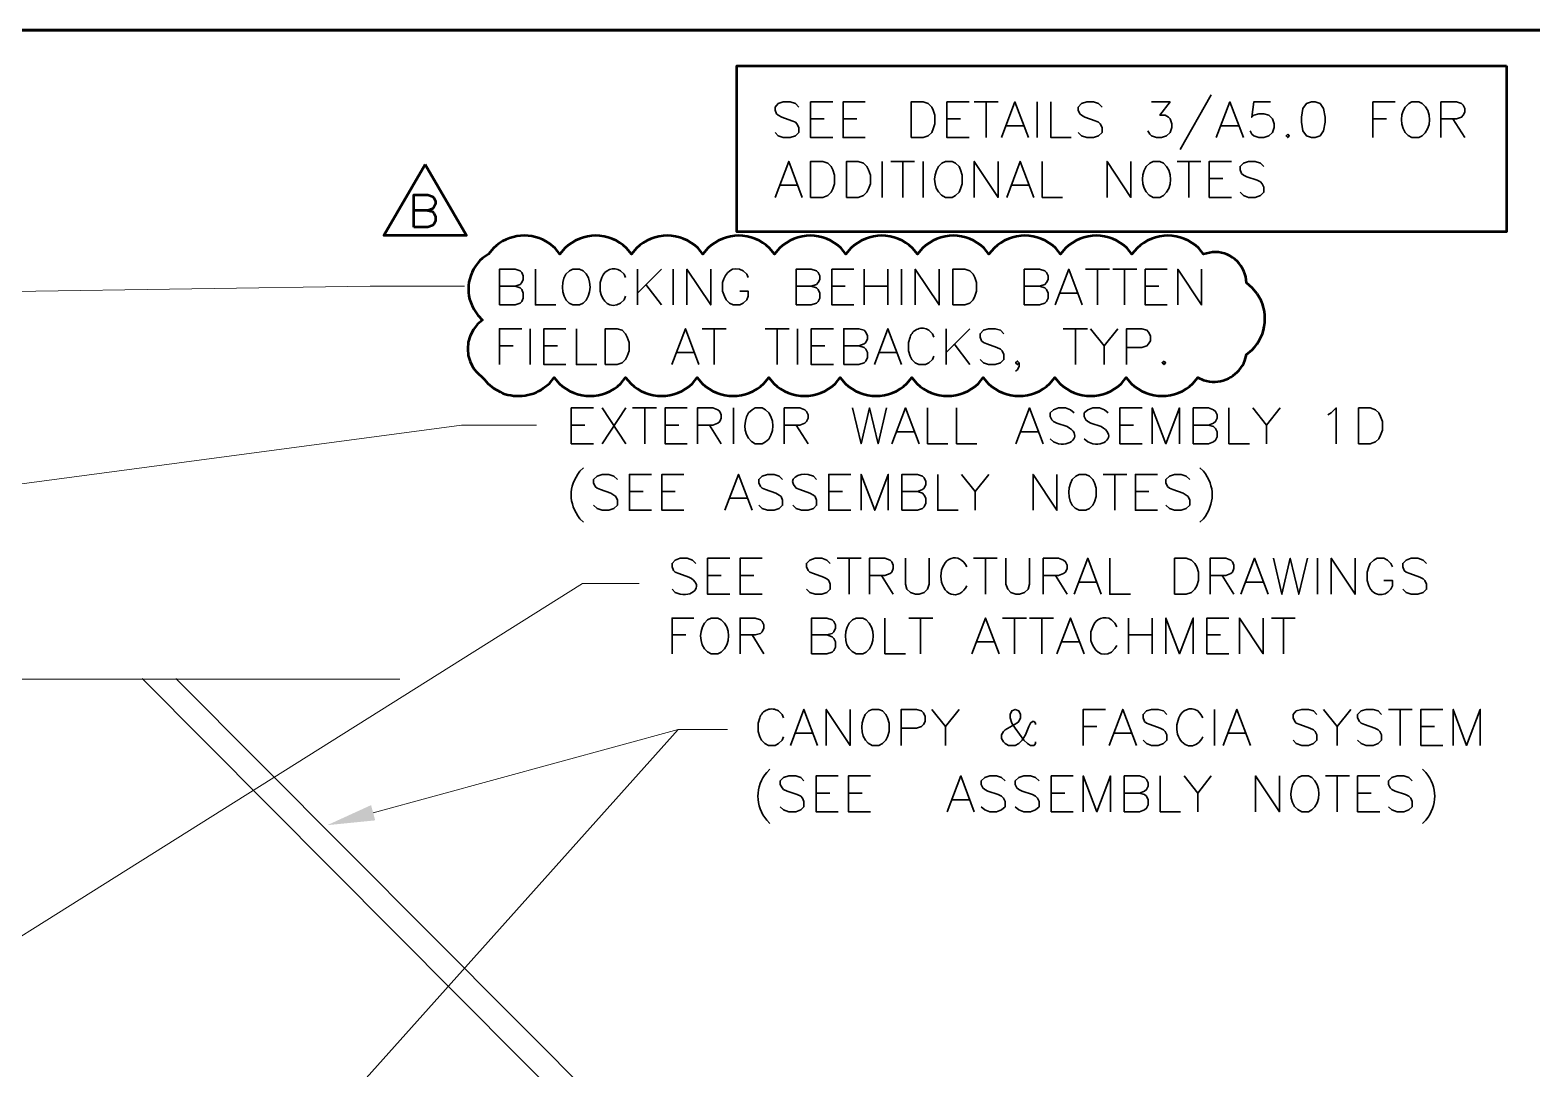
# Model space of a CAD drawing. Header units: inches. Extents: x 5 to 516, y -193 to 129.
# Drawn here: x 339.44 to 344.69, y -20.56 to -16.93 of the extents above; entities that cross this region are included whole.
import ezdxf

# ---------------------------------------------------------------- set-up
doc = ezdxf.new("R2010")
doc.units = ezdxf.units.IN
doc.header["$MEASUREMENT"] = 0
doc.layers.add('PDF5_Geometry', color=7, linetype='Continuous')
doc.layers.add('PDF5_Solid Fills', color=7, linetype='Continuous')

msp = doc.modelspace()

# ---------------------------------------------------------------- linework, layer by layer
at = {"layer": 'PDF5_Geometry', "lineweight": 60}
msp.add_lwpolyline([(379.067698, -46.9256782), (379.067698, -16.9256758), (334.0676944, -16.9256758), (334.0676944, -46.9256782)], dxfattribs=at)
at = {"layer": 'PDF5_Geometry', "lineweight": 50}
for points in [[(344.5988062, -17.0501187), (344.5988062, -17.6301188), (341.9088061, -17.6301188), (341.9088061, -17.0501187)], [(340.818806, -17.3956737), (340.9632505, -17.6434515), (340.6743616, -17.6434515)]]:
    msp.add_lwpolyline(points, close=True, dxfattribs=at)
at = {"layer": 'PDF5_Geometry', "lineweight": 35}
for points in [[(343.5665841, -17.1523423), (343.4588063, -17.3434534)], [(342.1254739, -17.1945628), (342.1132517, -17.1823406), (342.0954739, -17.176785), (342.0710294, -17.176785), (342.0532517, -17.1823406), (342.0421405, -17.1945628), (342.0421405, -17.2056739), (342.0476961, -17.2178961), (342.0532517, -17.2234517), (342.0654739, -17.2301184), (342.1010294, -17.2423406), (342.1132517, -17.2478961), (342.1188072, -17.2534517), (342.1254739, -17.2656739), (342.1254739, -17.2834517), (342.1132517, -17.2956739), (342.0954739, -17.3012295), (342.0710294, -17.3012295), (342.0532517, -17.2956739), (342.0421405, -17.2834517)], [(342.2443622, -17.3012297), (342.1665845, -17.3012297), (342.1665845, -17.1767852), (342.2443622, -17.1767852)], [(342.3576955, -17.3012297), (342.2799177, -17.3012297), (342.2799177, -17.1767852), (342.3576955, -17.1767852)], [(342.7210288, -17.3012297), (342.643251, -17.3012297), (342.643251, -17.1767852), (342.7210288, -17.1767852)], [(342.7388049, -17.1767857), (342.8221383, -17.1767857)], [(342.7799177, -17.1767857), (342.7799177, -17.3012302)], [(342.8343611, -17.3012297), (342.8810278, -17.1767852), (342.9288056, -17.3012297)], [(342.9588073, -17.1767857), (342.9588073, -17.3012302)], [(343.0065842, -17.1767857), (343.0065842, -17.3012302), (343.0776954, -17.3012302)], [(343.1854738, -17.1945628), (343.1732516, -17.1823406), (343.1554738, -17.176785), (343.1321404, -17.176785), (343.1132516, -17.1823406), (343.1021404, -17.1945628), (343.1021404, -17.2056739), (343.107696, -17.2178961), (343.1132516, -17.2234517), (343.1254738, -17.2301184), (343.1610293, -17.2423406), (343.1732516, -17.2478961), (343.1788071, -17.2534517), (343.1854738, -17.2656739), (343.1854738, -17.2834517), (343.1732516, -17.2956739), (343.1554738, -17.3012295), (343.1321404, -17.3012295), (343.1132516, -17.2956739), (343.1021404, -17.2834517)], [(343.3576947, -17.1767857), (343.4232502, -17.1767857), (343.3876947, -17.2234524), (343.4054724, -17.2234524), (343.4176947, -17.2301191), (343.4232502, -17.2356746), (343.4299169, -17.2534524), (343.4299169, -17.2656746), (343.4232502, -17.2834524), (343.411028, -17.2956746), (343.3932502, -17.3012302), (343.3754724, -17.3012302), (343.3576947, -17.2956746), (343.3521391, -17.289008), (343.3454724, -17.2778969)], [(343.5843612, -17.3012297), (343.632139, -17.1767852), (343.6799167, -17.3012297)], [(343.7743614, -17.1767857), (343.7154725, -17.1767857), (343.7088058, -17.2301191), (343.7154725, -17.2234524), (343.7332503, -17.2178969), (343.751028, -17.2178969), (343.7688058, -17.2234524), (343.781028, -17.2356746), (343.7865836, -17.2534524), (343.7865836, -17.2656746), (343.781028, -17.2834524), (343.7688058, -17.2956746), (343.751028, -17.3012302), (343.7332503, -17.3012302), (343.7154725, -17.2956746), (343.7088058, -17.289008), (343.7032502, -17.2778969)], [(344.1321404, -17.3012297), (344.1321404, -17.1767852), (344.2099182, -17.1767852)], [(344.3043628, -17.1823413), (344.2932517, -17.1767857), (344.2688072, -17.1767857), (344.2576961, -17.1823413), (344.2454739, -17.1945635)], [(344.3699176, -17.3012297), (344.3699176, -17.1767852), (344.4243621, -17.1767852), (344.4421398, -17.1823408), (344.4476954, -17.1878963), (344.4532509, -17.2001185), (344.4532509, -17.2123408), (344.4476954, -17.2234519), (344.4421398, -17.2301185), (344.4243621, -17.2356741), (344.3699176, -17.2356741)], [(342.1665845, -17.2356756), (342.2143622, -17.2356756)], [(342.2799177, -17.2356756), (342.3276955, -17.2356756)], [(342.643251, -17.2356756), (342.6910288, -17.2356756)], [(342.8521404, -17.2601191), (342.9110293, -17.2601191)], [(343.6021405, -17.2601191), (343.6621405, -17.2601191)], [(344.1321404, -17.2356756), (344.1799182, -17.2356756)], [(344.4121404, -17.2356756), (344.4532515, -17.3012312)], [(344.2688072, -17.3012302), (344.2932517, -17.3012302), (344.3043628, -17.2956746)], [(342.0421405, -17.5101191), (342.0899183, -17.3845635), (342.136585, -17.5101191)], [(342.4165845, -17.384563), (342.4165845, -17.5101186)], [(342.4465844, -17.384563), (342.5299177, -17.384563)], [(342.4888049, -17.384563), (342.4888049, -17.5101186)], [(342.5599176, -17.384563), (342.5599176, -17.5101186)], [(342.6376945, -17.5101186), (342.6610279, -17.5101186), (342.6732501, -17.5034519), (342.6854723, -17.4923408), (342.6910279, -17.4801186), (342.6965834, -17.4623408), (342.6965834, -17.4323408), (342.6910279, -17.414563), (342.6854723, -17.4023408), (342.6732501, -17.3912297), (342.6610279, -17.384563), (342.6376945, -17.384563), (342.6254723, -17.3912297), (342.6132501, -17.4023408)], [(342.7388049, -17.5101191), (342.7388049, -17.3845635), (342.8221383, -17.5101191), (342.8221383, -17.3845635)], [(342.8521404, -17.5101191), (342.8988071, -17.3845635), (342.9465849, -17.5101191)], [(342.9765843, -17.384563), (342.9765843, -17.5101186), (343.0476955, -17.5101186)], [(343.2032508, -17.5101191), (343.2032508, -17.3845635), (343.2865842, -17.5101191), (343.2865842, -17.3845635)], [(343.3999166, -17.3912297), (343.3876944, -17.384563), (343.3643611, -17.384563), (343.3521388, -17.3912297), (343.3399166, -17.4023408)], [(343.4476944, -17.384563), (343.5310277, -17.384563)], [(343.488805, -17.384563), (343.488805, -17.5101186)], [(343.6376955, -17.5101191), (343.5599177, -17.5101191), (343.5599177, -17.3845635), (343.6376955, -17.3845635)], [(343.7510278, -17.4023423), (343.7388056, -17.3912312), (343.7210278, -17.3845645), (343.6976945, -17.3845645), (343.6799167, -17.3912312), (343.6676945, -17.4023423), (343.6676945, -17.4145645), (343.6732501, -17.4267868), (343.6799167, -17.4323423), (343.6910278, -17.4378979), (343.7276945, -17.4501201), (343.7388056, -17.4556756), (343.7454723, -17.4623423), (343.7510278, -17.4745645), (343.7510278, -17.4923423), (343.7388056, -17.5034534), (343.7210278, -17.5101201), (343.6976945, -17.5101201), (343.6799167, -17.5034534), (343.6676945, -17.4923423)], [(342.0599176, -17.4678963), (342.1188065, -17.4678963)], [(342.8699175, -17.4678963), (342.9288064, -17.4678963)], [(343.5599177, -17.4445628), (343.6076955, -17.4445628)], [(343.3643611, -17.5101186), (343.3876944, -17.5101186), (343.3999166, -17.5034519)], [(341.0788068, -17.8856752), (341.0788068, -17.7612308), (341.1332512, -17.7612308), (341.151029, -17.7667863), (341.1565846, -17.7723419), (341.1621401, -17.7845641), (341.1621401, -17.7967863), (341.1565846, -17.8078974), (341.151029, -17.8145641), (341.1332512, -17.8201197), (341.0788068, -17.8201197)], [(341.2043629, -17.7612291), (341.2043629, -17.8856735), (341.275474, -17.8856735)], [(341.3710265, -17.7667846), (341.3588043, -17.7612291), (341.3354709, -17.7612291), (341.3232487, -17.7667846), (341.3110265, -17.7790068)], [(341.4365858, -17.790119), (341.4310303, -17.8078968), (341.4310303, -17.8378968)], [(341.5199192, -17.790119), (341.5143636, -17.7790079), (341.5021414, -17.7667857)], [(341.6454708, -17.7612291), (341.5610263, -17.8445624)], [(341.5610298, -17.7612291), (341.5610298, -17.8856735)], [(341.6865859, -17.7612291), (341.6865859, -17.8856735)], [(341.7343606, -17.8856752), (341.7343606, -17.7612308), (341.8176939, -17.8856752), (341.8176939, -17.7612308)], [(341.9488065, -17.790119), (341.9432509, -17.7790079), (341.9310287, -17.7667857)], [(342.1154732, -17.8856752), (342.1154732, -17.7612308), (342.1688065, -17.7612308), (342.1865843, -17.7667863), (342.1932509, -17.7723419), (342.1988065, -17.7845641), (342.1988065, -17.7967863), (342.1932509, -17.8078974), (342.1865843, -17.8145641), (342.1688065, -17.8201197), (342.1154732, -17.8201197)], [(342.3176959, -17.8856752), (342.2410293, -17.8856752), (342.2410293, -17.7612308), (342.3176959, -17.7612308)], [(342.3532503, -17.7612291), (342.3532503, -17.8856735)], [(342.4365837, -17.7612291), (342.4365837, -17.8856735)], [(342.4843606, -17.7612291), (342.4843606, -17.8856735)], [(342.5321399, -17.8856752), (342.5321399, -17.7612308), (342.6154732, -17.8856752), (342.6154732, -17.7612308)], [(342.9132502, -17.8856752), (342.9132502, -17.7612308), (342.9665835, -17.7612308), (342.9854724, -17.7667863), (342.991028, -17.7723419), (342.9965835, -17.7845641), (342.9965835, -17.7967863), (342.991028, -17.8078974), (342.9854724, -17.8145641), (342.9665835, -17.8201197), (342.9132502, -17.8201197)], [(343.0210292, -17.8856752), (343.068807, -17.7612308), (343.1154737, -17.8856752)], [(343.1276938, -17.7612291), (343.2110272, -17.7612291)], [(343.1699166, -17.7612291), (343.1699166, -17.8856735)], [(343.22325, -17.7612291), (343.3065834, -17.7612291)], [(343.2643629, -17.7612291), (343.2643629, -17.8856735)], [(343.41325, -17.8856752), (343.3365833, -17.8856752), (343.3365833, -17.7612308), (343.41325, -17.7612308)], [(343.4499165, -17.8856752), (343.4499165, -17.7612308), (343.5332499, -17.8856752), (343.5332499, -17.7612308)], [(341.1332501, -17.8201189), (341.1510279, -17.8256745), (341.1565835, -17.8323412), (341.162139, -17.8445634), (341.162139, -17.8623412), (341.1565835, -17.8734523), (341.1510279, -17.880119), (341.1332501, -17.8856745), (341.0788057, -17.8856745)], [(341.5910274, -17.8145647), (341.6454719, -17.8856759)], [(341.8588065, -17.8078968), (341.8588065, -17.8378968), (341.8654731, -17.8556746), (341.8710287, -17.8678968), (341.8832509, -17.880119), (341.8954731, -17.8856746), (341.9188065, -17.8856746), (341.9310287, -17.880119), (341.9432509, -17.8678968), (341.9488065, -17.8556746), (341.9488065, -17.8378968), (341.9188065, -17.8378968)], [(342.1688066, -17.8201189), (342.1865844, -17.8256745), (342.193251, -17.8323412), (342.1988066, -17.8445634), (342.1988066, -17.8623412), (342.193251, -17.8734523), (342.1865844, -17.880119), (342.1688066, -17.8856745), (342.1154732, -17.8856745)], [(342.2410293, -17.8201189), (342.2876959, -17.8201189)], [(342.3532503, -17.8201189), (342.4365837, -17.8201189)], [(342.9665836, -17.8201189), (342.9854725, -17.8256745), (342.9910281, -17.8323412), (342.9965836, -17.8445634), (342.9965836, -17.8623412), (342.9910281, -17.8734523), (342.9854725, -17.880119), (342.9665836, -17.8856745), (342.9132503, -17.8856745)], [(343.0388063, -17.8445624), (343.0976952, -17.8445624)], [(343.3365833, -17.8201189), (343.3843611, -17.8201189)], [(341.3354709, -17.8856735), (341.3588043, -17.8856735), (341.3710265, -17.880118)], [(341.5021414, -17.880119), (341.5143636, -17.8678968), (341.5199192, -17.8556746)], [(341.0788068, -18.0945624), (341.0788068, -17.9690069), (341.1565846, -17.9690069)], [(341.1865858, -17.9690086), (341.1865858, -18.0945641)], [(341.3110272, -18.0945624), (341.2343605, -18.0945624), (341.2343605, -17.9690069), (341.3110272, -17.9690069)], [(341.347696, -17.9690086), (341.347696, -18.0945641), (341.4188072, -18.0945641)], [(341.6810294, -18.0945624), (341.7288072, -17.9690069), (341.7754739, -18.0945624)], [(341.7876963, -17.9690086), (341.8710296, -17.9690086)], [(341.8299168, -17.9690086), (341.8299168, -18.0945641)], [(342.0076941, -17.9690086), (342.0921386, -17.9690086)], [(342.0499169, -17.9690086), (342.0499169, -18.0945641)], [(342.1210296, -17.9690086), (342.1210296, -18.0945641)], [(342.2465844, -18.0945624), (342.1688066, -18.0945624), (342.1688066, -17.9690069), (342.2465844, -17.9690069)], [(342.2821398, -18.0945624), (342.2821398, -17.9690069), (342.3354732, -17.9690069), (342.353251, -17.9745624), (342.3599176, -17.9812291), (342.3654732, -17.9934513), (342.3654732, -18.0045624), (342.3599176, -18.0167846), (342.353251, -18.0223402), (342.3354732, -18.0290069), (342.2821398, -18.0290069)], [(342.3899166, -18.0945624), (342.4365833, -17.9690069), (342.4843611, -18.0945624)], [(342.6399166, -17.9690086), (342.6399166, -18.0945641)], [(342.72325, -17.9690086), (342.6399166, -18.0523419)], [(342.8421397, -17.9867856), (342.8299175, -17.9745634), (342.8121397, -17.9690078), (342.7888064, -17.9690078), (342.7710286, -17.9745634), (342.7588064, -17.9867856), (342.7588064, -17.9990078), (342.7643619, -18.0112301), (342.7710286, -18.0167856), (342.7821397, -18.0223412), (342.8176953, -18.0345634), (342.8299175, -18.040119), (342.8365841, -18.0467856), (342.8421397, -18.0590079), (342.8421397, -18.0767856), (342.8299175, -18.0878967), (342.8121397, -18.0945634), (342.7888064, -18.0945634), (342.7710286, -18.0878967), (342.7588064, -18.0767856)], [(343.049917, -17.9690086), (343.1343614, -17.9690086)], [(343.0921397, -17.9690086), (343.0921397, -18.0945641)], [(343.1454731, -17.9690086), (343.1932509, -18.0290086), (343.1932509, -18.0945641)], [(343.2410293, -17.9690086), (343.1932516, -18.0290086)], [(343.2710293, -18.0945624), (343.2710293, -17.9690069), (343.3243626, -17.9690069), (343.3421404, -17.9745624), (343.3476959, -17.9812291), (343.3543626, -17.9934513), (343.3543626, -18.0112291), (343.3476959, -18.0223402), (343.3421404, -18.0290069), (343.3243626, -18.0345624), (343.2710293, -18.0345624)], [(341.0788068, -18.0290084), (341.1265846, -18.0290084)], [(341.2343605, -18.0290084), (341.2821383, -18.0290084)], [(341.6988065, -18.0523419), (341.7576954, -18.0523419)], [(342.1688066, -18.0290084), (342.2165844, -18.0290084)], [(342.3354733, -18.0290084), (342.353251, -18.034564), (342.3599177, -18.0401195), (342.3654733, -18.0523417), (342.3654733, -18.0701195), (342.3599177, -18.0823417), (342.353251, -18.0878973), (342.3354733, -18.094564), (342.2821399, -18.094564)], [(342.4076959, -18.0523419), (342.4665848, -18.0523419)], [(342.6688066, -18.022342), (342.7232511, -18.0945642)], [(342.8954731, -18.0878983), (342.8899176, -18.094565), (342.8832509, -18.0878983), (342.8899176, -18.0823427), (342.8954731, -18.0878983), (342.8954731, -18.1001205), (342.8899176, -18.1123427), (342.8832509, -18.1178983)], [(341.4076968, -18.3712303), (341.329919, -18.3712303), (341.329919, -18.2456747), (341.4076968, -18.2456747)], [(341.4376935, -18.2456742), (341.5210269, -18.3712297)], [(341.5210269, -18.2456742), (341.4376935, -18.3712297)], [(341.5443604, -18.2456742), (341.6276937, -18.2456742)], [(341.5865831, -18.2456742), (341.5865831, -18.3712297)], [(341.7354737, -18.3712303), (341.6576959, -18.3712303), (341.6576959, -18.2456747), (341.7354737, -18.2456747)], [(341.7710269, -18.3712303), (341.7710269, -18.2456747), (341.8243602, -18.2456747), (341.842138, -18.2523414), (341.8488047, -18.2578969), (341.8543602, -18.2701192), (341.8543602, -18.2812303), (341.8488047, -18.2934525), (341.842138, -18.2990081), (341.8243602, -18.3056747), (341.7710269, -18.3056747)], [(341.896583, -18.2456742), (341.896583, -18.3712297)], [(342.0088055, -18.2523408), (341.9976944, -18.2456742), (341.9732499, -18.2456742), (341.9621388, -18.2523408), (341.9499166, -18.263452)], [(342.0743626, -18.3712303), (342.0743626, -18.2456747), (342.128807, -18.2456747), (342.1465848, -18.2523414), (342.1521404, -18.2578969), (342.1576959, -18.2701192), (342.1576959, -18.2812303), (342.1521404, -18.2934525), (342.1465848, -18.2990081), (342.128807, -18.3056747), (342.0743626, -18.3056747)], [(342.3132497, -18.2456742), (342.3432497, -18.3712297), (342.3721386, -18.2456742), (342.4021386, -18.3712297), (342.4321386, -18.2456742)], [(342.4499165, -18.3712303), (342.4976942, -18.2456747), (342.545472, -18.3712303)], [(342.5754726, -18.2456742), (342.5754726, -18.3712297), (342.6465837, -18.3712297)], [(342.6765852, -18.2456742), (342.6765852, -18.3712297), (342.7476963, -18.3712297)], [(342.8843625, -18.3712303), (342.9321403, -18.2456747), (342.979918, -18.3712303)], [(343.0876955, -18.2634535), (343.0754732, -18.2523424), (343.0576955, -18.2456757), (343.033251, -18.2456757), (343.0154732, -18.2523424), (343.0043621, -18.2634535), (343.0043621, -18.2756757), (343.0099177, -18.2878979), (343.0154732, -18.2934535), (343.0276955, -18.299009), (343.063251, -18.3112313)], [(343.2065829, -18.2634535), (343.1943607, -18.2523424), (343.1765829, -18.2456757), (343.1532496, -18.2456757), (343.1354718, -18.2523424), (343.1232496, -18.2634535), (343.1232496, -18.2756757), (343.1288051, -18.2878979), (343.1354718, -18.2934535), (343.1465829, -18.299009), (343.1821385, -18.3112313)], [(343.3254735, -18.3712303), (343.2476957, -18.3712303), (343.2476957, -18.2456747), (343.3254735, -18.2456747)], [(343.361029, -18.3712303), (343.361029, -18.2456747), (343.4088068, -18.3712303), (343.4565846, -18.2456747), (343.4565846, -18.3712303)], [(343.5043622, -18.3712303), (343.5043622, -18.2456747), (343.5576955, -18.2456747), (343.5754733, -18.2523414), (343.5821399, -18.2578969), (343.5876955, -18.2701192), (343.5876955, -18.2812303), (343.5821399, -18.2934525), (343.5754733, -18.2990081), (343.5576955, -18.3056747), (343.5043622, -18.3056747)], [(343.6288061, -18.2456742), (343.6288061, -18.3712297), (343.7010283, -18.3712297)], [(343.7121394, -18.2456742), (343.7599172, -18.3056742), (343.7599172, -18.3712297)], [(343.8076956, -18.2456742), (343.7599178, -18.3056742)], [(343.9743623, -18.2701199), (343.9865845, -18.2634532), (344.0043623, -18.2456754), (344.0043623, -18.371231)], [(341.329919, -18.305674), (341.3776968, -18.305674)], [(341.6576959, -18.305674), (341.7054737, -18.305674)], [(341.8132496, -18.305674), (341.8543608, -18.3712296)], [(342.1165831, -18.305674), (342.1576942, -18.3712296)], [(343.2476957, -18.305674), (343.2954735, -18.305674)], [(343.5576956, -18.305674), (343.5754734, -18.3112296), (343.58214, -18.3178962), (343.5876956, -18.3290073), (343.5876956, -18.3467851), (343.58214, -18.3590073), (343.5754734, -18.3645629), (343.5576956, -18.3712296), (343.5043622, -18.3712296)], [(341.9732499, -18.3712297), (341.9976944, -18.3712297), (342.0088055, -18.3645631)], [(342.4676958, -18.3290075), (342.5276958, -18.3290075)], [(342.9021395, -18.3290075), (342.9621395, -18.3290075)], [(343.033251, -18.3712313), (343.0154732, -18.3645646), (343.0043621, -18.3534535)], [(343.1532496, -18.3712313), (343.1354718, -18.3645646), (343.1232496, -18.3534535)], [(341.3721372, -18.4545636), (341.359915, -18.4667858)], [(341.4910292, -18.4956742), (341.478807, -18.4845631), (341.4610292, -18.4778964), (341.4376959, -18.4778964), (341.4199181, -18.4845631), (341.4076959, -18.4956742), (341.4076959, -18.5078964), (341.4132514, -18.5201186), (341.4199181, -18.5256742), (341.4321403, -18.5312298), (341.4676959, -18.543452), (341.478807, -18.5501186), (341.4854736, -18.5556742), (341.4910292, -18.5678964), (341.4910292, -18.5856742), (341.478807, -18.5967853), (341.4610292, -18.603452), (341.4376959, -18.603452), (341.4199181, -18.5967853), (341.4076959, -18.5856742)], [(341.6099186, -18.6034532), (341.533252, -18.6034532), (341.533252, -18.4778977), (341.6099186, -18.4778977)], [(341.7232496, -18.6034532), (341.646583, -18.6034532), (341.646583, -18.4778977), (341.7232496, -18.4778977)], [(341.8665831, -18.6034532), (341.9143609, -18.4778977), (341.9621386, -18.6034532)], [(342.0688061, -18.4956742), (342.0565839, -18.4845631), (342.0388061, -18.4778964), (342.0154728, -18.4778964), (341.997695, -18.4845631), (341.9854728, -18.4956742), (341.9854728, -18.5078964), (341.9910283, -18.5201186), (341.997695, -18.5256742), (342.0088061, -18.5312298), (342.0454728, -18.543452), (342.0565839, -18.5501186), (342.0632506, -18.5556742), (342.0688061, -18.5678964), (342.0688061, -18.5856742), (342.0565839, -18.5967853), (342.0388061, -18.603452), (342.0154728, -18.603452), (341.997695, -18.5967853), (341.9854728, -18.5856742)], [(342.1876958, -18.4956742), (342.1765847, -18.4845631), (342.1576958, -18.4778964)], [(342.306583, -18.6034532), (342.2299163, -18.6034532), (342.2299163, -18.4778977), (342.306583, -18.4778977)], [(342.3432519, -18.6034532), (342.3432519, -18.4778977), (342.3910296, -18.6034532), (342.4376963, -18.4778977), (342.4376963, -18.6034532)], [(342.4854728, -18.6034532), (342.4854728, -18.4778977), (342.5399173, -18.4778977), (342.5576951, -18.4845643), (342.5632506, -18.4901199), (342.5688062, -18.5023421), (342.5688062, -18.5134532), (342.5632506, -18.5256755), (342.5576951, -18.531231), (342.5399173, -18.5378977), (342.4854728, -18.5378977)], [(342.6110289, -18.4778971), (342.6110289, -18.6034527), (342.6821401, -18.6034527)], [(342.6943623, -18.4778971), (342.7421401, -18.5378971), (342.7421401, -18.6034527)], [(342.7899162, -18.4778971), (342.7421384, -18.5378971)], [(342.9443623, -18.6034532), (342.9443623, -18.4778977), (343.0276956, -18.6034532), (343.0276956, -18.4778977)], [(343.1054725, -18.6034527), (343.1288058, -18.6034527), (343.1410281, -18.596786), (343.1532503, -18.5856749), (343.1588059, -18.5734527), (343.1643614, -18.5556749), (343.1643614, -18.5256749), (343.1588059, -18.5078971), (343.1532503, -18.4956749), (343.1410281, -18.4845638), (343.1288058, -18.4778971), (343.1054725, -18.4778971), (343.0932503, -18.4845638), (343.0810281, -18.4956749)], [(343.1888059, -18.4778971), (343.2721392, -18.4778971)], [(343.2299164, -18.4778971), (343.2299164, -18.6034527)], [(343.3788058, -18.6034532), (343.3021391, -18.6034532), (343.3021391, -18.4778977), (343.3788058, -18.4778977)], [(343.4921393, -18.4956742), (343.4799171, -18.4845631), (343.4621393, -18.4778964), (343.438806, -18.4778964), (343.4210282, -18.4845631), (343.408806, -18.4956742), (343.408806, -18.5078964), (343.4143615, -18.5201186), (343.4210282, -18.5256742), (343.4332504, -18.5312298), (343.468806, -18.543452), (343.4799171, -18.5501186), (343.4865837, -18.5556742), (343.4921393, -18.5678964), (343.4921393, -18.5856742), (343.4799171, -18.5967853), (343.4621393, -18.603452), (343.438806, -18.603452), (343.4210282, -18.5967853), (343.408806, -18.5856742)], [(343.5276957, -18.4545636), (343.5399179, -18.4667858)], [(342.1165847, -18.5256742), (342.1288069, -18.5312298), (342.1643625, -18.543452), (342.1765847, -18.5501186), (342.1821403, -18.5556742), (342.1876958, -18.5678964), (342.1876958, -18.5856742), (342.1765847, -18.5967853), (342.1576958, -18.603452), (342.1343625, -18.603452), (342.1165847, -18.5967853), (342.1043625, -18.5856742)], [(341.533252, -18.537897), (341.5810298, -18.537897)], [(341.646583, -18.537897), (341.6932496, -18.537897)], [(341.8843624, -18.5612305), (341.9443624, -18.5612305)], [(342.2299163, -18.537897), (342.2776941, -18.537897)], [(342.5399162, -18.537897), (342.557694, -18.5434525), (342.5632495, -18.5501192), (342.5688051, -18.5612303), (342.5688051, -18.5790081), (342.5632495, -18.5912303), (342.557694, -18.5967859), (342.5399162, -18.6034525), (342.4854717, -18.6034525)], [(343.3021391, -18.537897), (343.3488058, -18.537897)], [(341.359915, -18.6334525), (341.3721372, -18.6445636)], [(343.5399179, -18.6334525), (343.5276957, -18.6445636)], [(341.7654749, -18.7890069), (341.7532527, -18.7778958), (341.7354749, -18.7712291), (341.7110305, -18.7712291), (341.6932527, -18.7778958), (341.6821416, -18.7890069), (341.6821416, -18.8012291), (341.6876972, -18.8134514), (341.6932527, -18.8190069), (341.7054749, -18.8245625), (341.7410305, -18.8367847)], [(341.8843633, -18.896786), (341.8065855, -18.896786), (341.8065855, -18.7712304), (341.8843633, -18.7712304)], [(341.9976943, -18.896786), (341.9199165, -18.896786), (341.9199165, -18.7712304), (341.9976943, -18.7712304)], [(342.2354728, -18.7890069), (342.2232506, -18.7778958), (342.2054728, -18.7712291), (342.1821395, -18.7712291), (342.1643617, -18.7778958), (342.1521395, -18.7890069), (342.1521395, -18.8012291), (342.157695, -18.8134514), (342.1643617, -18.8190069), (342.1765839, -18.8245625), (342.2121395, -18.8367847), (342.2232506, -18.8434514), (342.2299172, -18.8490069), (342.2354728, -18.8612291), (342.2354728, -18.8790069), (342.2232506, -18.890118), (342.2054728, -18.8967847), (342.1821395, -18.8967847), (342.1643617, -18.890118), (342.1521395, -18.8790069)], [(342.2599185, -18.7712299), (342.3432519, -18.7712299)], [(342.3010291, -18.7712299), (342.3010291, -18.8967854)], [(342.3721396, -18.896786), (342.3721396, -18.7712304), (342.426584, -18.7712304), (342.4443618, -18.7778971), (342.4499174, -18.7834526), (342.4554729, -18.7956749), (342.4554729, -18.806786), (342.4499174, -18.8190082), (342.4443618, -18.8245637), (342.426584, -18.8312304), (342.3721396, -18.8312304)], [(342.4976957, -18.7712299), (342.4976957, -18.8612299), (342.5032512, -18.8790076), (342.5154735, -18.8901188), (342.5332512, -18.8967854), (342.5454735, -18.8967854), (342.5632512, -18.8901188), (342.5754735, -18.8790076), (342.581029, -18.8612299), (342.581029, -18.7712299)], [(342.7354728, -18.7712299), (342.8188062, -18.7712299)], [(342.7776956, -18.7712299), (342.7776956, -18.8967854)], [(342.8488061, -18.7712299), (342.8488061, -18.8612299), (342.8554728, -18.8790076), (342.8665839, -18.8901188), (342.8843617, -18.8967854), (342.8965839, -18.8967854), (342.9143617, -18.8901188), (342.9265839, -18.8790076), (342.9321394, -18.8612299), (342.9321394, -18.7712299)], [(342.9799164, -18.896786), (342.9799164, -18.7712304), (343.0332497, -18.7712304), (343.0510275, -18.7778971), (343.0576942, -18.7834526), (343.0632497, -18.7956749), (343.0632497, -18.806786), (343.0576942, -18.8190082), (343.0510275, -18.8245637), (343.0332497, -18.8312304), (342.9799164, -18.8312304)], [(343.0876955, -18.896786), (343.1354732, -18.7712304), (343.1821399, -18.896786)], [(343.2121394, -18.7712299), (343.2121394, -18.8967854), (343.2843616, -18.8967854)], [(343.5632498, -18.896786), (343.5632498, -18.7712304), (343.6176942, -18.7712304), (343.635472, -18.7778971), (343.6410276, -18.7834526), (343.6465831, -18.7956749), (343.6465831, -18.806786), (343.6410276, -18.8190082), (343.635472, -18.8245637), (343.6176942, -18.8312304), (343.5632498, -18.8312304)], [(343.6710288, -18.896786), (343.7188066, -18.7712304), (343.7665844, -18.896786)], [(343.7843621, -18.7712299), (343.8143621, -18.8967854), (343.843251, -18.7712299), (343.873251, -18.8967854), (343.903251, -18.7712299)], [(343.9388059, -18.7712299), (343.9388059, -18.8967854)], [(343.9865851, -18.896786), (343.9865851, -18.7712304), (344.0699185, -18.896786), (344.0699185, -18.7712304)], [(344.2010288, -18.8012298), (344.1954732, -18.7890076), (344.183251, -18.7778964), (344.1710288, -18.7712298), (344.1476955, -18.7712298), (344.1354732, -18.7778964), (344.123251, -18.7890076), (344.1176954, -18.8012298), (344.1121399, -18.8190076), (344.1121399, -18.8490076), (344.1176954, -18.8667853)], [(344.3199185, -18.7890069), (344.3076963, -18.7778958), (344.2899185, -18.7712291), (344.2665852, -18.7712291), (344.2488074, -18.7778958), (344.2365852, -18.7890069), (344.2365852, -18.8012291), (344.2421407, -18.8134514), (344.2488074, -18.8190069), (344.2610296, -18.8245625), (344.2965852, -18.8367847), (344.3076963, -18.8434514), (344.3143629, -18.8490069), (344.3199185, -18.8612291), (344.3199185, -18.8790069), (344.3076963, -18.890118), (344.2899185, -18.8967847), (344.2665852, -18.8967847), (344.2488074, -18.890118), (344.2365852, -18.8790069)], [(341.8065855, -18.8312297), (341.8543633, -18.8312297)], [(341.9199165, -18.8312297), (341.9676943, -18.8312297)], [(342.4143623, -18.8312297), (342.4554735, -18.8967852)], [(343.0221392, -18.8312297), (343.0632503, -18.8967852)], [(343.6054726, -18.8312297), (343.6465837, -18.8967852)], [(344.1954732, -18.8790076), (344.2010288, -18.8667853), (344.2010288, -18.8490076), (344.1710288, -18.8490076)], [(341.7110305, -18.8967847), (341.6932527, -18.890118), (341.6821416, -18.8790069)], [(343.1054725, -18.8545632), (343.1643614, -18.8545632)], [(343.6888059, -18.8545632), (343.7488059, -18.8545632)], [(341.6821416, -19.1045632), (341.6821416, -18.9801188), (341.7588083, -18.9801188)], [(341.8543617, -18.9856749), (341.8421394, -18.9801193), (341.8188061, -18.9801193), (341.8065839, -18.9856749), (341.7954728, -18.9978971)], [(341.9199165, -19.1045632), (341.9199165, -18.9801188), (341.9732498, -18.9801188), (341.9910276, -18.9856743), (341.9976943, -18.992341), (342.0032498, -19.0034521), (342.0032498, -19.0156743), (341.9976943, -19.0278965), (341.9910276, -19.0334521), (341.9732498, -19.0390077), (341.9199165, -19.0390077)], [(342.1699165, -19.1045632), (342.1699165, -18.9801188), (342.2232499, -18.9801188), (342.2421387, -18.9856743), (342.2476943, -18.992341), (342.2532499, -19.0034521), (342.2532499, -19.0156743), (342.2476943, -19.0278965), (342.2421387, -19.0334521), (342.2232499, -19.0390077), (342.1699165, -19.0390077)], [(342.3610281, -18.9856749), (342.3488059, -18.9801193), (342.3254725, -18.9801193), (342.3132503, -18.9856749), (342.3010281, -18.9978971)], [(342.4265852, -18.9801193), (342.4265852, -19.1045638), (342.4976963, -19.1045638)], [(342.5099185, -18.9801193), (342.5932519, -18.9801193)], [(342.5510291, -18.9801193), (342.5510291, -19.1045638)], [(342.7299164, -19.1045632), (342.7776942, -18.9801188), (342.8254719, -19.1045632)], [(342.8376954, -18.9801193), (342.9210288, -18.9801193)], [(342.878806, -18.9801193), (342.878806, -19.1045638)], [(342.9321394, -18.9801193), (343.0154728, -18.9801193)], [(342.9743622, -18.9801193), (342.9743622, -19.1045638)], [(343.0276956, -19.1045632), (343.0754734, -18.9801188), (343.1232512, -19.1045632)], [(343.2365851, -19.0101192), (343.2299184, -18.997897), (343.2188073, -18.9856748)], [(343.2776957, -18.9801193), (343.2776957, -19.1045638)], [(343.361029, -18.9801193), (343.361029, -19.1045638)], [(343.408806, -19.1045632), (343.408806, -18.9801188), (343.4565837, -19.1045632), (343.5043615, -18.9801188), (343.5043615, -19.1045632)], [(343.6288058, -19.1045632), (343.5521391, -19.1045632), (343.5521391, -18.9801188), (343.6288058, -18.9801188)], [(343.6654724, -19.1045632), (343.6654724, -18.9801188), (343.7488057, -19.1045632), (343.7488057, -18.9801188)], [(343.7776957, -18.9801193), (343.861029, -18.9801193)], [(343.8199185, -18.9801193), (343.8199185, -19.1045638)], [(341.6821416, -19.0390069), (341.7299194, -19.0390069)], [(341.9621393, -19.0390069), (342.0032504, -19.1045625)], [(342.2232499, -19.0390069), (342.2421388, -19.0456736), (342.2476944, -19.0512292), (342.25325, -19.0634514), (342.25325, -19.0812292), (342.2476944, -19.0934514), (342.2421388, -19.0990069), (342.2232499, -19.1045625), (342.1699166, -19.1045625)], [(343.1532517, -19.0101192), (343.1465851, -19.027897), (343.1465851, -19.057897)], [(343.2776957, -19.0390069), (343.361029, -19.0390069)], [(343.5521391, -19.0390069), (343.5999169, -19.0390069)], [(341.8188061, -19.1045638), (341.8421394, -19.1045638), (341.8543617, -19.0990082)], [(342.3254725, -19.1045638), (342.3488059, -19.1045638), (342.3610281, -19.0990082)], [(342.7476957, -19.0634527), (342.8076957, -19.0634527)], [(343.0454727, -19.0634527), (343.1054727, -19.0634527)], [(343.2188073, -19.0990081), (343.2299184, -19.0867859), (343.2365851, -19.0756748)], [(342.0965839, -19.4245638), (342.1432506, -19.2990082), (342.1910284, -19.4245638)], [(342.2210278, -19.4245638), (342.2210278, -19.2990082), (342.3043612, -19.4245638), (342.3043612, -19.2990082)], [(342.3821403, -19.4245632), (342.4054736, -19.4245632), (342.4176959, -19.4178966), (342.4299181, -19.4067855), (342.4354736, -19.3945632), (342.4410292, -19.3767855), (342.4410292, -19.3467855), (342.4354736, -19.3290077), (342.4299181, -19.3167855), (342.4176959, -19.3045632), (342.4054736, -19.2990077), (342.3821403, -19.2990077), (342.3699181, -19.3045632), (342.3576959, -19.3167855)], [(342.4832507, -19.4245638), (342.4832507, -19.2990082), (342.536584, -19.2990082), (342.5543618, -19.3045638), (342.5610285, -19.3112304), (342.566584, -19.3234527), (342.566584, -19.3412305), (342.5610285, -19.3523416), (342.5543618, -19.3590082), (342.536584, -19.3645638), (342.4832507, -19.3645638)], [(342.5899175, -19.2990077), (342.6376953, -19.3590077), (342.6376953, -19.4245632)], [(342.6854737, -19.2990077), (342.637696, -19.3590077)], [(342.9532508, -19.3523411), (342.9532508, -19.3467856), (342.9476953, -19.34123), (342.9421397, -19.34123), (342.935473, -19.3467856), (342.9299175, -19.3590078), (342.9176953, -19.3878967), (342.9065842, -19.4067856), (342.8943619, -19.4178967), (342.8821397, -19.4245633), (342.8588064, -19.4245633), (342.8465841, -19.4178967), (342.8410286, -19.4123411), (342.8343619, -19.4001189), (342.8343619, -19.3878967), (342.8410286, -19.3767856), (342.8465841, -19.3701189), (342.8876953, -19.3467856), (342.8943619, -19.34123), (342.8999175, -19.3290078), (342.8999175, -19.3167856), (342.8943619, -19.3045633), (342.8821397, -19.2990078), (342.8699175, -19.3045633), (342.8643619, -19.3167856), (342.8643619, -19.3290078), (342.8699175, -19.3467856), (342.8821397, -19.3645633), (342.9121397, -19.4067856), (342.9243619, -19.4178967), (342.935473, -19.4245633), (342.9476953, -19.4245633), (342.9532508, -19.4178967), (342.9532508, -19.4123411)], [(343.1199175, -19.4245638), (343.1199175, -19.2990082), (343.1976953, -19.2990082)], [(343.2099172, -19.4245638), (343.257695, -19.2990082), (343.3054728, -19.4245638)], [(343.4121403, -19.3167847), (343.3999181, -19.3045625), (343.3821403, -19.299007), (343.358807, -19.299007), (343.3410292, -19.3045625), (343.3288069, -19.3167847), (343.3288069, -19.329007), (343.3343625, -19.3412292), (343.3410292, -19.3467847), (343.3532514, -19.3523403), (343.388807, -19.3645625), (343.3999181, -19.3701181), (343.4065847, -19.3767847), (343.4121403, -19.3878959), (343.4121403, -19.4067847), (343.3999181, -19.4178959), (343.3821403, -19.4245625), (343.358807, -19.4245625), (343.3410292, -19.4178959), (343.3288069, -19.4067847)], [(343.5376964, -19.3290076), (343.5310297, -19.3167854), (343.5199186, -19.3045631)], [(343.578807, -19.2990077), (343.578807, -19.4245632)], [(343.6088069, -19.4245638), (343.6565847, -19.2990082), (343.7043624, -19.4245638)], [(343.9365838, -19.3167847), (343.9243616, -19.3045625), (343.9065838, -19.299007), (343.8832504, -19.299007), (343.8643616, -19.3045625), (343.8532504, -19.3167847), (343.8532504, -19.329007), (343.858806, -19.3412292), (343.8643616, -19.3467847), (343.8765838, -19.3523403), (343.9121393, -19.3645625), (343.9243616, -19.3701181), (343.9299171, -19.3767847), (343.9365838, -19.3878959), (343.9365838, -19.4067847), (343.9243616, -19.4178959), (343.9065838, -19.4245625), (343.8832504, -19.4245625), (343.8643616, -19.4178959), (343.8532504, -19.4067847)], [(343.9599173, -19.2990077), (344.0076951, -19.3590077), (344.0076951, -19.4245632)], [(344.0554735, -19.2990077), (344.0076957, -19.3590077)], [(344.1621403, -19.3167847), (344.1510292, -19.3045625), (344.1332515, -19.299007), (344.108807, -19.299007), (344.0910292, -19.3045625), (344.078807, -19.3167847), (344.078807, -19.329007), (344.0854737, -19.3412292), (344.0910292, -19.3467847), (344.1032515, -19.3523403), (344.138807, -19.3645625), (344.1510292, -19.3701181), (344.1565848, -19.3767847), (344.1621403, -19.3878959), (344.1621403, -19.4067847), (344.1510292, -19.4178959), (344.1332515, -19.4245625), (344.108807, -19.4245625), (344.0910292, -19.4178959), (344.078807, -19.4067847)], [(344.1865838, -19.2990077), (344.2699171, -19.2990077)], [(344.2276944, -19.2990077), (344.2276944, -19.4245632)], [(344.3765837, -19.4245638), (344.2999171, -19.4245638), (344.2999171, -19.2990082), (344.3765837, -19.2990082)], [(344.4132503, -19.4245638), (344.4132503, -19.2990082), (344.459917, -19.4245638), (344.5076948, -19.2990082), (344.5076948, -19.4245638)], [(343.1199175, -19.3590075), (343.1676953, -19.3590075)], [(344.2999171, -19.3590075), (344.3476948, -19.3590075)], [(342.114361, -19.382341), (342.1732499, -19.382341)], [(343.2276943, -19.382341), (343.2876943, -19.382341)], [(343.6265839, -19.382341), (343.6865839, -19.382341)], [(342.0243612, -19.5078971), (342.0132501, -19.5190082)], [(342.1432509, -19.5490077), (342.1321398, -19.5367855), (342.114362, -19.5312299), (342.0899176, -19.5312299), (342.0721398, -19.5367855), (342.0599176, -19.5490077), (342.0599176, -19.5612299), (342.0665843, -19.5734521), (342.0721398, -19.5790077), (342.084362, -19.5845633), (342.1199176, -19.5967855), (342.1321398, -19.602341), (342.1376954, -19.6090077), (342.1432509, -19.6212299), (342.1432509, -19.6390077), (342.1321398, -19.6501188), (342.114362, -19.6567855), (342.0899176, -19.6567855), (342.0721398, -19.6501188), (342.0599176, -19.6390077)], [(342.2632515, -19.6567868), (342.1854737, -19.6567868), (342.1854737, -19.5312312), (342.2632515, -19.5312312)], [(342.3754736, -19.6567868), (342.298807, -19.6567868), (342.298807, -19.5312312), (342.3754736, -19.5312312)], [(342.6443609, -19.6567868), (342.6921387, -19.5312312), (342.7388054, -19.6567868)], [(342.846584, -19.5490077), (342.8343617, -19.5367855), (342.816584, -19.5312299), (342.7932506, -19.5312299), (342.7754728, -19.5367855), (342.7632506, -19.5490077), (342.7632506, -19.5612299), (342.7688062, -19.5734521), (342.7754728, -19.5790077), (342.786584, -19.5845633), (342.8221395, -19.5967855), (342.8343617, -19.602341), (342.8410284, -19.6090077), (342.846584, -19.6212299), (342.846584, -19.6390077), (342.8343617, -19.6501188), (342.816584, -19.6567855), (342.7932506, -19.6567855), (342.7754728, -19.6501188), (342.7632506, -19.6390077)], [(342.9654737, -19.5490077), (342.9532515, -19.5367855), (342.9354737, -19.5312299), (342.9121403, -19.5312299), (342.8943626, -19.5367855), (342.8821403, -19.5490077), (342.8821403, -19.5612299), (342.8876959, -19.5734521), (342.8943626, -19.5790077), (342.9065848, -19.5845633), (342.9421403, -19.5967855), (342.9532515, -19.602341), (342.9599181, -19.6090077), (342.9654737, -19.6212299), (342.9654737, -19.6390077), (342.9532515, -19.6501188), (342.9354737, -19.6567855), (342.9121403, -19.6567855), (342.8943626, -19.6501188), (342.8821403, -19.6390077)], [(343.0843609, -19.6567868), (343.0076942, -19.6567868), (343.0076942, -19.5312312), (343.0843609, -19.5312312)], [(343.1199175, -19.6567868), (343.1199175, -19.5312312), (343.1676953, -19.6567868), (343.2154731, -19.5312312), (343.2154731, -19.6567868)], [(343.2632507, -19.6567868), (343.2632507, -19.5312312), (343.316584, -19.5312312), (343.3343618, -19.5367867), (343.3410284, -19.5434534), (343.346584, -19.5556756), (343.346584, -19.5667867), (343.3410284, -19.579009), (343.3343618, -19.5845645), (343.316584, -19.5912312), (343.2632507, -19.5912312)], [(343.3888068, -19.5312306), (343.3888068, -19.6567862), (343.4599179, -19.6567862)], [(343.4721401, -19.5312306), (343.5199179, -19.5912307), (343.5199179, -19.6567862)], [(343.5665841, -19.5312306), (343.5199174, -19.5912307)], [(343.7221401, -19.6567868), (343.7221401, -19.5312312), (343.8054735, -19.6567868), (343.8054735, -19.5312312)], [(343.9188059, -19.5367862), (343.9065837, -19.5312306), (343.8832504, -19.5312306), (343.8710281, -19.5367862), (343.8588059, -19.5490084)], [(343.9665837, -19.5312306), (344.049917, -19.5312306)], [(344.0076943, -19.5312306), (344.0076943, -19.6567862)], [(344.1565848, -19.6567868), (344.078807, -19.6567868), (344.078807, -19.5312312), (344.1565848, -19.5312312)], [(344.2699171, -19.5490077), (344.2576949, -19.5367855), (344.2399171, -19.5312299), (344.2165838, -19.5312299), (344.198806, -19.5367855), (344.1865838, -19.5490077), (344.1865838, -19.5612299), (344.1921394, -19.5734521), (344.198806, -19.5790077), (344.2099171, -19.5845633), (344.2465838, -19.5967855), (344.2576949, -19.602341), (344.2643616, -19.6090077), (344.2699171, -19.6212299), (344.2699171, -19.6390077), (344.2576949, -19.6501188), (344.2399171, -19.6567855), (344.2165838, -19.6567855), (344.198806, -19.6501188), (344.1865838, -19.6390077)], [(344.3054735, -19.5078971), (344.3176957, -19.5190082)], [(342.1854737, -19.5912305), (342.2332515, -19.5912305)], [(342.298807, -19.5912305), (342.3465847, -19.5912305)], [(342.6621402, -19.614564), (342.7210291, -19.614564)], [(343.0076942, -19.5912305), (343.055472, -19.5912305)], [(343.3165841, -19.5912305), (343.3343619, -19.596786), (343.3410285, -19.6023416), (343.3465841, -19.6145638), (343.3465841, -19.6323416), (343.3410285, -19.6445638), (343.3343619, -19.6501194), (343.3165841, -19.656786), (343.2632508, -19.656786)], [(344.078807, -19.5912305), (344.1265848, -19.5912305)], [(342.0132501, -19.6856749), (342.0243612, -19.6978971)], [(343.8832504, -19.6567862), (343.9065837, -19.6567862), (343.9188059, -19.6501195)], [(344.3176957, -19.6856749), (344.3054735, -19.6978971)]]:
    msp.add_lwpolyline(points, dxfattribs=at)
for points in [[(342.5176949, -17.3012297), (342.5176949, -17.1767852), (342.5599171, -17.1767852), (342.5776949, -17.1823408), (342.5899171, -17.194563), (342.5954727, -17.2056741), (342.6010282, -17.2234519), (342.6010282, -17.2534519), (342.5954727, -17.2712297), (342.5899171, -17.2834519), (342.5776949, -17.2956741), (342.5599171, -17.3012297)], [(343.9176945, -17.1767857), (343.8999168, -17.1823413), (343.8876945, -17.2001191), (343.882139, -17.2301191), (343.882139, -17.2478969), (343.8876945, -17.2778969), (343.8999168, -17.2956746), (343.9176945, -17.3012302), (343.9299168, -17.3012302), (343.9476945, -17.2956746), (343.9599168, -17.2778969), (343.9654723, -17.2478969), (343.9654723, -17.2301191), (343.9599168, -17.2001191), (343.9476945, -17.1823413), (343.9299168, -17.1767857)], [(343.8343612, -17.2890068), (343.8288056, -17.2956735), (343.8343612, -17.301229), (343.8399167, -17.2956735)], [(342.1665845, -17.5101191), (342.1665845, -17.3845635), (342.2088067, -17.3845635), (342.2265845, -17.3912302), (342.2388067, -17.4023413), (342.2443622, -17.4145635), (342.2499178, -17.4323413), (342.2499178, -17.4623413), (342.2443622, -17.4801191), (342.2388067, -17.4923413), (342.2265845, -17.5034524), (342.2088067, -17.5101191)], [(342.2921406, -17.5101191), (342.2921406, -17.3845635), (342.3332517, -17.3845635), (342.3510295, -17.3912302), (342.3632517, -17.4023413), (342.3688072, -17.4145635), (342.3754739, -17.4323413), (342.3754739, -17.4623413), (342.3688072, -17.4801191), (342.3632517, -17.4923413), (342.3510295, -17.5034524), (342.3332517, -17.5101191)], [(342.6632502, -17.8856752), (342.6632502, -17.7612308), (342.7054724, -17.7612308), (342.7232502, -17.7667863), (342.7343613, -17.7790086), (342.7410279, -17.7901197), (342.7465835, -17.8078974), (342.7465835, -17.8378974), (342.7410279, -17.8556752), (342.7343613, -17.8678975), (342.7232502, -17.8801197), (342.7054724, -17.8856752)], [(341.4488064, -18.0945624), (341.4488064, -17.9690069), (341.4899176, -17.9690069), (341.5076953, -17.9745624), (341.5199176, -17.9867846), (341.5254731, -17.9990069), (341.5321398, -18.0167846), (341.5321398, -18.0467846), (341.5254731, -18.0645624), (341.5199176, -18.0767846), (341.5076953, -18.0878958), (341.4899176, -18.0945624)], [(343.4021396, -18.0823418), (343.3954729, -18.0878974), (343.4021396, -18.094564), (343.4076951, -18.0878974)], [(344.0821391, -18.3712303), (344.0821391, -18.2456747), (344.1232502, -18.2456747), (344.141028, -18.2523414), (344.1532502, -18.2634525), (344.1588058, -18.2756747), (344.1654724, -18.2934525), (344.1654724, -18.3234525), (344.1588058, -18.3412303), (344.1532502, -18.3534525), (344.141028, -18.3645636), (344.1232502, -18.3712303)], [(343.4388059, -18.896786), (343.4388059, -18.7712304), (343.479917, -18.7712304), (343.4976948, -18.7778971), (343.509917, -18.7890082), (343.5165837, -18.8012304), (343.5221392, -18.8190082), (343.5221392, -18.8490082), (343.5165837, -18.866786), (343.509917, -18.8790082), (343.4976948, -18.8901193), (343.479917, -18.896786)]]:
    msp.add_lwpolyline(points, close=True, dxfattribs=at)
at = {"layer": 'PDF5_Geometry', "lineweight": 50}
for points in [[(340.7799153, -17.6145638), (340.7799153, -17.5012305), (340.8288042, -17.5012305), (340.8443598, -17.506786), (340.8499153, -17.5123416), (340.8554709, -17.5234527), (340.8554709, -17.5334527), (340.8499153, -17.5445638), (340.8443598, -17.5501194), (340.8288042, -17.5556749), (340.7799153, -17.5556749)], [(340.8288067, -17.5556739), (340.8443623, -17.5601184), (340.8499179, -17.5656739), (340.8554734, -17.5767851), (340.8554734, -17.5923406), (340.8499179, -17.6034517), (340.8443623, -17.6090073), (340.8288067, -17.6145628), (340.7799179, -17.6145628)], [(341.0576969, -17.6878962), (341.0399191, -17.7090073), (341.0199191, -17.7223406)], [(343.7276972, -17.8467851), (343.7099193, -17.8267851), (343.6899192, -17.8090073), (343.6876971, -17.7878962)], [(340.988808, -17.9012295), (341.0032525, -17.9212295), (341.0199191, -17.9390073), (341.0021414, -17.9534517), (340.9876969, -17.9723406), (340.9765858, -17.9934518), (340.9699191, -18.015674), (340.9676969, -18.0390073), (340.9699191, -18.0623406)], [(343.6843639, -18.0801184), (343.6899192, -18.0590073), (343.7099193, -18.0423406)], [(341.0376969, -18.1601184), (341.0576969, -18.1767851), (341.0810303, -18.1901184)]]:
    msp.add_lwpolyline(points, dxfattribs=at)
for points in [[(343.5610305, -17.7034517), (343.5399194, -17.7090073), (343.5232527, -17.6878962, 0.40747425), (343.3076971, -17.6878962), (343.2899194, -17.7090073), (343.2732527, -17.6878962, 0.40747425), (343.0576971, -17.6878962), (343.0399193, -17.7090073), (343.0232526, -17.6878962, 0.40747425), (342.8076971, -17.6878962), (342.7899193, -17.7090073), (342.7732526, -17.6878962, 0.40747425), (342.5576971, -17.6878962), (342.5399193, -17.7090073), (342.5232526, -17.6878962, 0.40747425), (342.307697, -17.6878962), (342.2899193, -17.7090073), (342.2732526, -17.6878962, 0.40747425), (342.057697, -17.6878962), (342.0399193, -17.7090073), (342.0232526, -17.6878962, 0.407474234), (341.807697, -17.6878962), (341.7899192, -17.7090073), (341.7732525, -17.6878962, 0.407474199), (341.557697, -17.6878962), (341.5399192, -17.7090073), (341.5232525, -17.6878962, 0.407474199), (341.3076969, -17.6878962), (341.2899192, -17.7090073), (341.2732525, -17.6878962), (341.2532525, -17.6712295)], [(341.2321414, -18.1767851), (341.2532525, -18.1601184), (341.2699192, -18.1390073), (341.2876969, -18.1601184, 0.408184572), (341.5032525, -18.1601184), (341.5199192, -18.1390073), (341.537697, -18.1601184, 0.408184571), (341.7532525, -18.1601184), (341.7699192, -18.1390073), (341.787697, -18.1601184, 0.408184606), (342.0032525, -18.1601184), (342.0199192, -18.1390073), (342.037697, -18.1601184, 0.408184606), (342.2532525, -18.1601184), (342.2699192, -18.1390073), (342.287697, -18.1601184, 0.408184606), (342.5032526, -18.1601184), (342.5199193, -18.1390073), (342.537697, -18.1601184, 0.408184606), (342.7532526, -18.1601184), (342.7699193, -18.1390073), (342.787697, -18.1601184, 0.408184606), (343.0032526, -18.1601184), (343.0199193, -18.1390073), (343.0376971, -18.1601184, 0.408184606), (343.2532526, -18.1601184), (343.2699193, -18.1390073), (343.2876971, -18.1601184, 0.408184606), (343.5032526, -18.1601184), (343.5199193, -18.1390073), (343.5399194, -18.1490073), (343.5610305, -18.1534518)]]:
    msp.add_lwpolyline(points, format="xyb", dxfattribs=at)
at = {"layer": 'PDF5_Geometry', "lineweight": 15}
for points in [[(337.5088059, -17.866786), (340.626584, -17.8201193), (340.9565839, -17.8201193)], [(337.9665832, -18.7034537), (340.9465834, -18.3056759), (341.2088057, -18.3056759)], [(337.4821404, -21.30012), (341.3688074, -18.8590086), (341.5676961, -18.8590086)], [(334.313249, -19.193453), (335.4876935, -19.193453), (335.5654714, -19.3267864), (335.7032491, -19.073453), (335.7788047, -19.193453), (340.7299162, -19.193453)], [(341.3754738, -20.7434522), (339.8299182, -19.1912299)], [(341.4354736, -20.6845646), (339.9476958, -19.1912312)], [(340.3054732, -20.9312303), (341.7032511, -19.3690079), (341.8754733, -19.3690079)], [(340.6376944, -19.6601188), (341.70325, -19.3690077), (341.8754722, -19.3690077)]]:
    msp.add_lwpolyline(points, dxfattribs=at)
at = {"layer": 'PDF5_Geometry', "lineweight": 35}
for points in [[(342.5976961, -17.9990085), (342.5921406, -17.9867863), (342.5799184, -17.974564, 0.508362924), (342.5143628, -17.9990085), (342.5088072, -18.0167863), (342.5088072, -18.0467863), (342.5143628, -18.064564), (342.5199184, -18.0767863), (342.5321406, -18.0878974), (342.5443628, -18.094564), (342.5676961, -18.094564), (342.5799184, -18.0878974), (342.5921406, -18.0767863), (342.5976961, -18.064564)], [(342.0721382, -19.3290076), (342.0665826, -19.3167854), (342.0543604, -19.3045631, 0.508478841), (341.9888049, -19.3290076), (341.9832493, -19.3467854), (341.9832493, -19.3767854), (341.9888049, -19.3945632), (341.9943604, -19.4067854), (342.0065826, -19.4178965), (342.0188049, -19.4245632), (342.0421382, -19.4245632), (342.0543604, -19.4178965), (342.0665826, -19.4067854), (342.0721382, -19.3945632)]]:
    msp.add_lwpolyline(points, format="xyb", dxfattribs=at)
for centre, major_axis, ratio, start_param, end_param in [((342.6703996, -18.8339362), (-0.0001422, 0.064562), 0.750399506, 5.241955652, 10.460135825), ((343.4953531, -19.3632316), (0.0001691, 0.0632846), 0.77065333, 1.001512983, 4.196544253)]:
    msp.add_ellipse(centre, major_axis=major_axis, ratio=ratio, start_param=start_param, end_param=end_param, dxfattribs=at)
for points in [[(344.2454739, -17.1945635), (344.2215109, -17.2248413), (344.2297331, -17.2878043), (344.2688072, -17.3012302)], [(344.3043628, -17.2956746), (344.3380109, -17.2708783), (344.3393998, -17.2074524), (344.3043628, -17.1823413)], [(342.6132501, -17.4023408), (342.5908427, -17.4366556), (342.5959908, -17.4936186), (342.6376945, -17.5101186)], [(343.3399166, -17.4023408), (343.3175092, -17.4366556), (343.3226574, -17.4936186), (343.3643611, -17.5101186)], [(343.3999166, -17.5034519), (343.4326944, -17.4787852), (343.4326944, -17.4158963), (343.3999166, -17.3912297)], [(341.9310287, -17.7667857), (341.8937509, -17.7460079), (341.8673065, -17.772619), (341.8588065, -17.8078968)], [(341.3110265, -17.7790068), (341.289582, -17.8098217), (341.2961561, -17.8750809), (341.3354709, -17.8856735)], [(341.3710265, -17.880118), (341.4031746, -17.856618), (341.4041006, -17.7901735), (341.3710265, -17.7667846)], [(341.5021414, -17.7667857), (341.477197, -17.7508227), (341.4460303, -17.7626931), (341.4365858, -17.790119)], [(341.4310303, -17.8378968), (341.4373266, -17.875082), (341.4654933, -17.900582), (341.5021414, -17.880119)], [(341.9499166, -18.263452), (341.9275092, -18.2980631), (341.9327499, -18.3530446), (341.9732499, -18.3712297)], [(342.0088055, -18.3645631), (342.0430277, -18.3428594), (342.0430092, -18.274026), (342.0088055, -18.2523408)], [(343.063251, -18.3112313), (343.1150843, -18.3374165), (343.0830473, -18.3799535), (343.033251, -18.3712313)], [(343.1821385, -18.3112313), (343.2331385, -18.3367498), (343.2030274, -18.3795276), (343.1532496, -18.3712313)], [(341.359915, -18.4667858), (341.3184706, -18.5238229), (341.3192854, -18.5761933), (341.359915, -18.6334525)], [(342.1576958, -18.4778964), (342.1271773, -18.472526), (342.0799551, -18.4919335), (342.1165847, -18.5256742)], [(343.5399179, -18.4667858), (343.5810475, -18.5179155), (343.5802327, -18.5821933), (343.5399179, -18.6334525)], [(343.0810281, -18.4956749), (343.0607873, -18.5290823), (343.0638984, -18.5884342), (343.1054725, -18.6034527)], [(341.7410305, -18.8367847), (341.7928638, -18.8629699), (341.7608268, -18.9054884), (341.7110305, -18.8967847)], [(344.1176954, -18.8667853), (344.1301955, -18.9018964), (344.1714732, -18.9099335), (344.1954732, -18.8790076)], [(341.7954728, -18.9978971), (341.7718617, -19.0298415), (341.7795098, -19.0920823), (341.8188061, -19.1045638)], [(341.8543617, -19.0990082), (341.8892135, -19.0714156), (341.8877135, -19.0128971), (341.8543617, -18.9856749)], [(342.3010281, -18.9978971), (342.2788059, -19.0314156), (342.2835651, -19.0895823), (342.3254725, -19.1045638)], [(342.3610281, -19.0990082), (342.3946207, -19.070786), (342.3933429, -19.0137119), (342.3610281, -18.9856749)], [(343.2188073, -18.9856748), (343.1932517, -18.9692303), (343.1616406, -18.9817859), (343.1532517, -19.0101192)], [(343.1465851, -19.057897), (343.1552888, -19.0930637), (343.1812517, -19.1202489), (343.2188073, -19.0990081)], [(342.3576959, -19.3167855), (342.3374551, -19.3501929), (342.3405662, -19.4095447), (342.3821403, -19.4245632)], [(343.5199186, -19.3045631), (343.4943445, -19.2881187), (343.4627519, -19.3006743), (343.4543631, -19.3290076)], [(342.0132501, -19.5190082), (341.9726205, -19.5665082), (341.9718983, -19.6383601), (342.0132501, -19.6856749)], [(344.3176957, -19.5190082), (344.3580106, -19.5702675), (344.3588254, -19.6345268), (344.3176957, -19.6856749)], [(343.8588059, -19.5490084), (343.8363985, -19.5833232), (343.8415281, -19.6402862), (343.8832504, -19.6567862)], [(343.9188059, -19.6501195), (343.9520652, -19.624527), (343.9511207, -19.5636751), (343.9188059, -19.5367862)]]:
    msp.add_open_spline(points, degree=3, dxfattribs=at)
at = {"layer": 'PDF5_Geometry', "lineweight": 50}
for points in [[(341.2532525, -17.6712295), (341.1930303, -17.6297295), (341.1099191, -17.6358591), (341.0576969, -17.6878962)], [(343.6876971, -17.7878962), (343.676086, -17.7324888), (343.6171416, -17.6910814), (343.5610305, -17.7034517)], [(341.0199191, -17.7223406), (340.9683451, -17.7685443), (340.9545858, -17.8403777), (340.988808, -17.9012295)], [(343.7099193, -18.0423406), (343.7628822, -17.9913406), (343.7696046, -17.9065814), (343.7276972, -17.8467851)], [(340.9699191, -18.0623406), (340.9861228, -18.1259888), (341.0067525, -18.1188962), (341.0376969, -18.1601184)], [(343.5610305, -18.1534518), (343.6126416, -18.1620258), (343.666586, -18.1289147), (343.6843639, -18.0801184)], [(341.0810303, -18.1901184), (341.1271414, -18.2123221), (341.1910303, -18.2078036), (341.2321414, -18.1767851)]]:
    msp.add_open_spline(points, degree=3, dxfattribs=at)
at = {"layer": 'PDF5_Solid Fills', "lineweight": 50, "transparency": 33554559}
msp.add_solid([(340.644363, -19.6867867), (340.4765852, -19.7034533), (340.6299186, -19.6334533)], dxfattribs=at)

doc.saveas('drawing.dxf')
